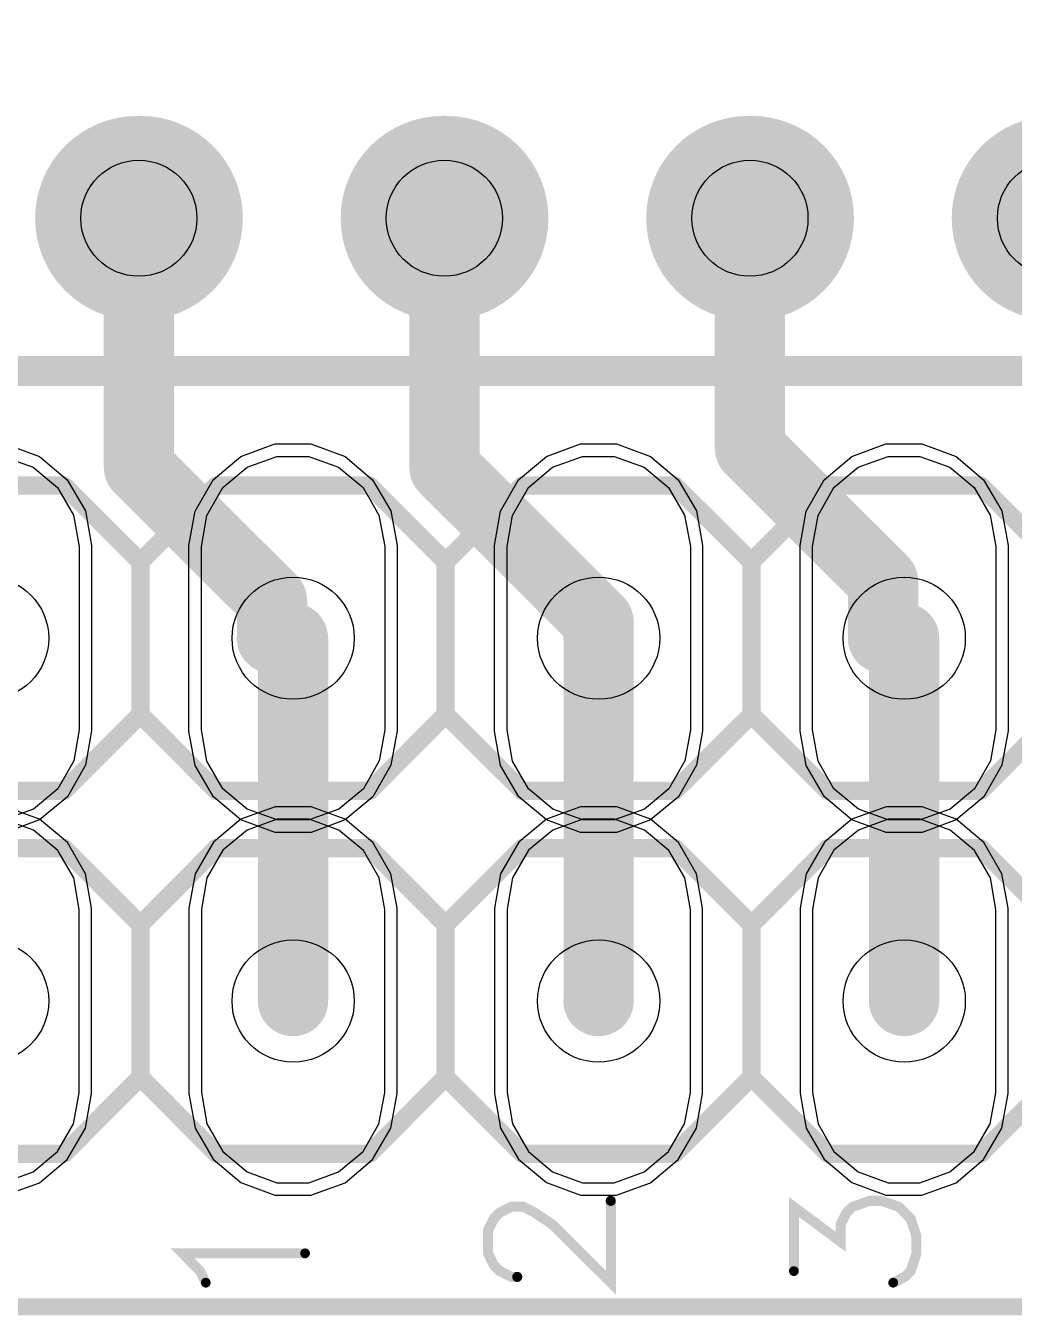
# Model space of a CAD drawing. Extents: x -0.29 to 2.65, y -0.09 to 2.49.
# Drawn here: x 1.6632 to 1.9867, y -0.0028 to 0.4194 of the extents above; entities that cross this region are included whole.
import ezdxf

# ---------------------------------------------------------------- set-up
doc = ezdxf.new("R2010")
doc.units = 0
for name, color, linetype in [('Board_Outline', 13, 'CONTINUOUS'), ('Bottom', 6, 'CONTINUOUS'), ('Bottom_Mask', 10, 'CONTINUOUS'), ('Bottom_Silk', 11, 'CONTINUOUS'), ('Drill_Bottom', 8, 'CONTINUOUS'), ('Drill_Top', 7, 'CONTINUOUS'), ('Top', 5, 'CONTINUOUS'), ('Top_Mask', 3, 'CONTINUOUS'), ('Top_Silk', 2, 'CONTINUOUS')]:
    doc.layers.add(name, color=color, linetype=linetype)

msp = doc.modelspace()

# ---------------------------------------------------------------- linework, layer by layer
at = {"layer": 'Board_Outline', "linetype": 'CONTINUOUS', "const_width": 0.0055}
msp.add_lwpolyline([(0.1, 2.1), (0, 2), (0, 0.1), (0.1125, 0), (2.25, 0), (2.25, 0.1063), (2.35, 0.1938), (2.35, 1.4937), (2.25, 1.6), (2.25, 2.05), (2.2, 2.1062), (0.1, 2.1)], dxfattribs=at)
at = {"layer": 'Bottom', "linetype": 'CONTINUOUS'}
for points, const_width in [([(1.7145, 0.3564, 1), (1.685, 0.3564, 1), (1.7145, 0.3564, 1)], 0.0295), ([(1.7155, 0.3564, 1), (1.686, 0.3564, 1), (1.7155, 0.3564, 1)], 0.0295), ([(1.8145, 0.3564, 1), (1.785, 0.3564, 1), (1.8145, 0.3564, 1)], 0.0295), ([(1.8155, 0.3564, 1), (1.786, 0.3564, 1), (1.8155, 0.3564, 1)], 0.0295), ([(1.9145, 0.3564, 1), (1.885, 0.3564, 1), (1.9145, 0.3564, 1)], 0.0295), ([(1.9155, 0.3564, 1), (1.886, 0.3564, 1), (1.9155, 0.3564, 1)], 0.0295), ([(2.0145, 0.3564, 1), (1.985, 0.3564, 1), (2.0145, 0.3564, 1)], 0.0295), ([(2.0155, 0.3564, 1), (1.986, 0.3564, 1), (2.0155, 0.3564, 1)], 0.0295), ([(1.6945, 0.3564, 1), (1.706, 0.3564, 1), (1.6945, 0.3564, 1)], 0.0115), ([(1.7945, 0.3564, 1), (1.806, 0.3564, 1), (1.7945, 0.3564, 1)], 0.0115), ([(1.8945, 0.3564, 1), (1.906, 0.3564, 1), (1.8945, 0.3564, 1)], 0.0115), ([(1.8945, 0.281, 1), (1.906, 0.281, 1), (1.8945, 0.281, 1)], 0.0115), ([(1.8945, 0.281, 1), (1.906, 0.281, 1), (1.8945, 0.281, 1)], 0.0115), ([(1.6945, 0.2748, 1), (1.706, 0.2748, 1), (1.6945, 0.2748, 1)], 0.0115), ([(1.6945, 0.2748, 1), (1.706, 0.2748, 1), (1.6945, 0.2748, 1)], 0.0115), ([(1.7945, 0.2747, 1), (1.806, 0.2747, 1), (1.7945, 0.2747, 1)], 0.0115), ([(1.7945, 0.2747, 1), (1.806, 0.2747, 1), (1.7945, 0.2747, 1)], 0.0115), ([(1.938, 0.2375, 1), (1.9495, 0.2375, 1), (1.938, 0.2375, 1)], 0.0115), ([(1.938, 0.2375, 1), (1.9495, 0.2375, 1), (1.938, 0.2375, 1)], 0.0115), ([(1.738, 0.2313, 1), (1.7495, 0.2313, 1), (1.738, 0.2313, 1)], 0.0115), ([(1.738, 0.2313, 1), (1.7495, 0.2313, 1), (1.738, 0.2313, 1)], 0.0115), ([(1.8449, 0.2243, 1), (1.8564, 0.2243, 1), (1.8449, 0.2243, 1)], 0.0115), ([(1.8449, 0.2243, 1), (1.8564, 0.2243, 1), (1.8449, 0.2243, 1)], 0.0115), ([(1.738, 0.2189, 1), (1.7495, 0.2189, 1), (1.738, 0.2189, 1)], 0.0115), ([(1.738, 0.2189, 1), (1.7495, 0.2189, 1), (1.738, 0.2189, 1)], 0.0115), ([(1.7449, 0.2189, 1), (1.7564, 0.2189, 1), (1.7449, 0.2189, 1)], 0.0115), ([(1.7449, 0.2189, 1), (1.7564, 0.2189, 1), (1.7449, 0.2189, 1)], 0.0115), ([(1.8449, 0.2189, 1), (1.8564, 0.2189, 1), (1.8449, 0.2189, 1)], 0.0115), ([(1.8449, 0.2189, 1), (1.8564, 0.2189, 1), (1.8449, 0.2189, 1)], 0.0115), ([(1.938, 0.2189, 1), (1.9495, 0.2189, 1), (1.938, 0.2189, 1)], 0.0115), ([(1.938, 0.2189, 1), (1.9495, 0.2189, 1), (1.938, 0.2189, 1)], 0.0115), ([(1.9449, 0.2189, 1), (1.9564, 0.2189, 1), (1.9449, 0.2189, 1)], 0.0115), ([(1.9449, 0.2189, 1), (1.9564, 0.2189, 1), (1.9449, 0.2189, 1)], 0.0115), ([(1.7449, 0.1001, 1), (1.7564, 0.1001, 1), (1.7449, 0.1001, 1)], 0.0115), ([(1.8449, 0.1001, 1), (1.8564, 0.1001, 1), (1.8449, 0.1001, 1)], 0.0115), ([(1.9449, 0.1001, 1), (1.9564, 0.1001, 1), (1.9449, 0.1001, 1)], 0.0115)]:
    msp.add_lwpolyline(points, format="xyb", dxfattribs=dict(at, const_width=const_width))
at = {"layer": 'Bottom', "linetype": 'CONTINUOUS', "const_width": 0.023}
for points in [[(1.7002, 0.3564), (1.7002, 0.2748)], [(1.8002, 0.3564), (1.8002, 0.2747)], [(1.9002, 0.3564), (1.9002, 0.281)], [(1.9002, 0.281), (1.9438, 0.2375)], [(1.7002, 0.2748), (1.7438, 0.2313)], [(1.8002, 0.2747), (1.8507, 0.2243)], [(1.9438, 0.2375), (1.9438, 0.2189)], [(1.7438, 0.2313), (1.7438, 0.2189)], [(1.8507, 0.2243), (1.8507, 0.2189)], [(1.7438, 0.2189), (1.7507, 0.2189)], [(1.7507, 0.1001), (1.7507, 0.2189)], [(1.8507, 0.1001), (1.8507, 0.2189)], [(1.9438, 0.2189), (1.9507, 0.2189)], [(1.9507, 0.1001), (1.9507, 0.2189)]]:
    msp.add_lwpolyline(points, dxfattribs=at)
at = {"layer": 'Bottom', "linetype": 'CONTINUOUS'}
for points in [[(1.6207, 0.2489), (1.6225, 0.2591), (1.6277, 0.2682), (1.6356, 0.2749), (1.6454, 0.2784), (1.6558, 0.2784), (1.6656, 0.2749), (1.6736, 0.2682), (1.6788, 0.2592), (1.6807, 0.2489), (1.6807, 0.1889), (1.6789, 0.1787), (1.6737, 0.1696), (1.6657, 0.1629), (1.6559, 0.1594), (1.6455, 0.1594), (1.6357, 0.1629), (1.6277, 0.1696), (1.6225, 0.1786), (1.6207, 0.1889), (1.6207, 0.2489)], [(1.7207, 0.2489), (1.7225, 0.2591), (1.7277, 0.2682), (1.7356, 0.2749), (1.7454, 0.2784), (1.7558, 0.2784), (1.7656, 0.2749), (1.7736, 0.2682), (1.7788, 0.2592), (1.7807, 0.2489), (1.7807, 0.1889), (1.7789, 0.1787), (1.7737, 0.1696), (1.7657, 0.1629), (1.7559, 0.1594), (1.7455, 0.1594), (1.7357, 0.1629), (1.7277, 0.1696), (1.7225, 0.1786), (1.7207, 0.1889), (1.7207, 0.2489)], [(1.8207, 0.2489), (1.8225, 0.2591), (1.8277, 0.2682), (1.8356, 0.2749), (1.8454, 0.2784), (1.8558, 0.2784), (1.8656, 0.2749), (1.8736, 0.2682), (1.8788, 0.2592), (1.8807, 0.2489), (1.8807, 0.1889), (1.8789, 0.1787), (1.8737, 0.1696), (1.8657, 0.1629), (1.8559, 0.1594), (1.8455, 0.1594), (1.8357, 0.1629), (1.8277, 0.1696), (1.8225, 0.1786), (1.8207, 0.1889), (1.8207, 0.2489)], [(1.9207, 0.2489), (1.9225, 0.2591), (1.9277, 0.2682), (1.9356, 0.2749), (1.9454, 0.2784), (1.9558, 0.2784), (1.9656, 0.2749), (1.9736, 0.2682), (1.9788, 0.2592), (1.9807, 0.2489), (1.9807, 0.1889), (1.9789, 0.1787), (1.9737, 0.1696), (1.9657, 0.1629), (1.9559, 0.1594), (1.9455, 0.1594), (1.9357, 0.1629), (1.9277, 0.1696), (1.9225, 0.1786), (1.9207, 0.1889), (1.9207, 0.2489)], [(1.6807, 0.1301), (1.6789, 0.1404), (1.6737, 0.1494), (1.6657, 0.1561), (1.6559, 0.1597), (1.6455, 0.1597), (1.6357, 0.1561), (1.6277, 0.1495), (1.6225, 0.1404), (1.6207, 0.1302), (1.6207, 0.0702), (1.6225, 0.0599), (1.6277, 0.0509), (1.6356, 0.0442), (1.6454, 0.0406), (1.6558, 0.0406), (1.6656, 0.0442), (1.6736, 0.0508), (1.6788, 0.0599), (1.6807, 0.0701), (1.6807, 0.1301)], [(1.7807, 0.1301), (1.7789, 0.1404), (1.7737, 0.1494), (1.7657, 0.1561), (1.7559, 0.1597), (1.7455, 0.1597), (1.7357, 0.1561), (1.7277, 0.1495), (1.7225, 0.1404), (1.7207, 0.1302), (1.7207, 0.0702), (1.7225, 0.0599), (1.7277, 0.0509), (1.7356, 0.0442), (1.7454, 0.0406), (1.7558, 0.0406), (1.7656, 0.0442), (1.7736, 0.0508), (1.7788, 0.0599), (1.7807, 0.0701), (1.7807, 0.1301)], [(1.8807, 0.1301), (1.8789, 0.1404), (1.8737, 0.1494), (1.8657, 0.1561), (1.8559, 0.1597), (1.8455, 0.1597), (1.8357, 0.1561), (1.8277, 0.1495), (1.8225, 0.1404), (1.8207, 0.1302), (1.8207, 0.0702), (1.8225, 0.0599), (1.8277, 0.0509), (1.8356, 0.0442), (1.8454, 0.0406), (1.8558, 0.0406), (1.8656, 0.0442), (1.8736, 0.0508), (1.8788, 0.0599), (1.8807, 0.0701), (1.8807, 0.1301)], [(1.9807, 0.1301), (1.9789, 0.1404), (1.9737, 0.1494), (1.9657, 0.1561), (1.9559, 0.1597), (1.9455, 0.1597), (1.9357, 0.1561), (1.9277, 0.1495), (1.9225, 0.1404), (1.9207, 0.1302), (1.9207, 0.0702), (1.9225, 0.0599), (1.9277, 0.0509), (1.9356, 0.0442), (1.9454, 0.0406), (1.9558, 0.0406), (1.9656, 0.0442), (1.9736, 0.0508), (1.9788, 0.0599), (1.9807, 0.0701), (1.9807, 0.1301)]]:
    msp.add_lwpolyline(points, dxfattribs=at)
at = {"layer": 'Bottom'}
for points in [[(1.6998, 0.386), (1.7007, 0.386), (1.6998, 0.3269), (1.7007, 0.3269)], [(1.7998, 0.386), (1.8007, 0.386), (1.7998, 0.3269), (1.8007, 0.3269)], [(1.8998, 0.386), (1.9007, 0.386), (1.8998, 0.3269), (1.9007, 0.3269)]]:
    msp.add_solid(points, dxfattribs=at)
at = {"layer": 'Bottom_Mask', "linetype": 'CONTINUOUS', "const_width": 0.0335}
for points in [[(1.7165, 0.3564, 1), (1.683, 0.3564, 1), (1.7165, 0.3564, 1)], [(1.684, 0.3564, 1), (1.7175, 0.3564, 1), (1.684, 0.3564, 1)], [(1.8165, 0.3564, 1), (1.783, 0.3564, 1), (1.8165, 0.3564, 1)], [(1.784, 0.3564, 1), (1.8175, 0.3564, 1), (1.784, 0.3564, 1)], [(1.9165, 0.3564, 1), (1.883, 0.3564, 1), (1.9165, 0.3564, 1)], [(1.884, 0.3564, 1), (1.9175, 0.3564, 1), (1.884, 0.3564, 1)], [(2.0165, 0.3564, 1), (1.983, 0.3564, 1), (2.0165, 0.3564, 1)], [(1.984, 0.3564, 1), (2.0175, 0.3564, 1), (1.984, 0.3564, 1)]]:
    msp.add_lwpolyline(points, format="xyb", dxfattribs=at)
at = {"layer": 'Bottom_Mask', "linetype": 'CONTINUOUS'}
for points in [[(1.6166, 0.2492), (1.6186, 0.2605), (1.6245, 0.2708), (1.6336, 0.2784), (1.6447, 0.2825), (1.6565, 0.2825), (1.6677, 0.2784), (1.6767, 0.2708), (1.6827, 0.2606), (1.6847, 0.2493), (1.6847, 0.1886), (1.6827, 0.1773), (1.6768, 0.167), (1.6677, 0.1594), (1.6566, 0.1553), (1.6448, 0.1553), (1.6336, 0.1594), (1.6246, 0.167), (1.6186, 0.1772), (1.6166, 0.1885), (1.6166, 0.2492)], [(1.7166, 0.2492), (1.7186, 0.2605), (1.7245, 0.2708), (1.7336, 0.2784), (1.7447, 0.2825), (1.7565, 0.2825), (1.7677, 0.2784), (1.7767, 0.2708), (1.7827, 0.2606), (1.7847, 0.2493), (1.7847, 0.1886), (1.7827, 0.1773), (1.7768, 0.167), (1.7677, 0.1594), (1.7566, 0.1553), (1.7448, 0.1553), (1.7336, 0.1594), (1.7246, 0.167), (1.7186, 0.1772), (1.7166, 0.1885), (1.7166, 0.2492)], [(1.8166, 0.2492), (1.8186, 0.2605), (1.8245, 0.2708), (1.8336, 0.2784), (1.8447, 0.2825), (1.8565, 0.2825), (1.8677, 0.2784), (1.8767, 0.2708), (1.8827, 0.2606), (1.8847, 0.2493), (1.8847, 0.1886), (1.8827, 0.1773), (1.8768, 0.167), (1.8677, 0.1594), (1.8566, 0.1553), (1.8448, 0.1553), (1.8336, 0.1594), (1.8246, 0.167), (1.8186, 0.1772), (1.8166, 0.1885), (1.8166, 0.2492)], [(1.9166, 0.2492), (1.9186, 0.2605), (1.9245, 0.2708), (1.9336, 0.2784), (1.9447, 0.2825), (1.9565, 0.2825), (1.9677, 0.2784), (1.9767, 0.2708), (1.9827, 0.2606), (1.9847, 0.2493), (1.9847, 0.1886), (1.9827, 0.1773), (1.9768, 0.167), (1.9677, 0.1594), (1.9566, 0.1553), (1.9448, 0.1553), (1.9336, 0.1594), (1.9246, 0.167), (1.9186, 0.1772), (1.9166, 0.1885), (1.9166, 0.2492)], [(1.6847, 0.1305), (1.6827, 0.1418), (1.6768, 0.152), (1.6677, 0.1596), (1.6566, 0.1637), (1.6448, 0.1637), (1.6336, 0.1597), (1.6246, 0.1521), (1.6186, 0.1418), (1.6166, 0.1305), (1.6166, 0.0698), (1.6186, 0.0585), (1.6245, 0.0483), (1.6336, 0.0407), (1.6447, 0.0366), (1.6565, 0.0366), (1.6677, 0.0406), (1.6767, 0.0482), (1.6827, 0.0585), (1.6847, 0.0698), (1.6847, 0.1305)], [(1.7847, 0.1305), (1.7827, 0.1418), (1.7768, 0.152), (1.7677, 0.1596), (1.7566, 0.1637), (1.7448, 0.1637), (1.7336, 0.1597), (1.7246, 0.1521), (1.7186, 0.1418), (1.7166, 0.1305), (1.7166, 0.0698), (1.7186, 0.0585), (1.7245, 0.0483), (1.7336, 0.0407), (1.7447, 0.0366), (1.7565, 0.0366), (1.7677, 0.0406), (1.7767, 0.0482), (1.7827, 0.0585), (1.7847, 0.0698), (1.7847, 0.1305)], [(1.8847, 0.1305), (1.8827, 0.1418), (1.8768, 0.152), (1.8677, 0.1596), (1.8566, 0.1637), (1.8448, 0.1637), (1.8336, 0.1597), (1.8246, 0.1521), (1.8186, 0.1418), (1.8166, 0.1305), (1.8166, 0.0698), (1.8186, 0.0585), (1.8245, 0.0483), (1.8336, 0.0407), (1.8447, 0.0366), (1.8565, 0.0366), (1.8677, 0.0406), (1.8767, 0.0482), (1.8827, 0.0585), (1.8847, 0.0698), (1.8847, 0.1305)], [(1.9847, 0.1305), (1.9827, 0.1418), (1.9768, 0.152), (1.9677, 0.1596), (1.9566, 0.1637), (1.9448, 0.1637), (1.9336, 0.1597), (1.9246, 0.1521), (1.9186, 0.1418), (1.9166, 0.1305), (1.9166, 0.0698), (1.9186, 0.0585), (1.9245, 0.0483), (1.9336, 0.0407), (1.9447, 0.0366), (1.9565, 0.0366), (1.9677, 0.0406), (1.9767, 0.0482), (1.9827, 0.0585), (1.9847, 0.0698), (1.9847, 0.1305)]]:
    msp.add_lwpolyline(points, dxfattribs=at)
at = {"layer": 'Bottom_Mask'}
for points in [[(1.6998, 0.39), (1.7007, 0.39), (1.6998, 0.3229), (1.7007, 0.3229)], [(1.7998, 0.39), (1.8007, 0.39), (1.7998, 0.3229), (1.8007, 0.3229)], [(1.8998, 0.39), (1.9007, 0.39), (1.8998, 0.3229), (1.9007, 0.3229)]]:
    msp.add_solid(points, dxfattribs=at)
at = {"layer": 'Bottom_Silk', "linetype": 'CONTINUOUS', "const_width": 0.006}
for points in [[(1.6757, 0.1502), (1.6257, 0.1502)], [(1.6757, 0.1502), (1.7007, 0.1251)], [(1.7256, 0.1502), (1.7007, 0.1251)], [(1.7757, 0.1502), (1.7256, 0.1502)], [(1.8006, 0.1251), (1.7757, 0.1502)], [(1.8257, 0.1502), (1.8006, 0.1251)], [(1.8756, 0.1502), (1.8257, 0.1502)], [(1.8756, 0.1502), (1.9007, 0.1251)], [(1.9257, 0.1502), (1.9007, 0.1251)], [(1.9757, 0.1502), (1.9257, 0.1502)], [(2.0007, 0.1251), (1.9757, 0.1502)], [(1.7007, 0.1251), (1.7007, 0.0752)], [(1.8006, 0.1251), (1.8006, 0.0752)], [(1.9007, 0.1251), (1.9007, 0.0752)], [(1.7007, 0.0752), (1.6757, 0.0501)], [(1.7007, 0.0752), (1.7256, 0.0501)], [(1.7757, 0.0501), (1.8006, 0.0752)], [(1.8006, 0.0752), (1.8257, 0.0501)], [(1.9007, 0.0752), (1.8756, 0.0501)], [(1.9007, 0.0752), (1.9257, 0.0501)], [(1.9757, 0.0501), (2.0007, 0.0752)], [(1.6257, 0.0501), (1.6757, 0.0501)], [(1.7256, 0.0501), (1.7757, 0.0501)], [(1.8257, 0.0501), (1.8756, 0.0501)], [(1.9257, 0.0501), (1.9757, 0.0501)]]:
    msp.add_lwpolyline(points, dxfattribs=at)
at = {"layer": 'Bottom_Silk', "linetype": 'CONTINUOUS', "const_width": 0.003}
for points in [[(1.6742, 0.1502, 1), (1.6772, 0.1502, 1), (1.6742, 0.1502, 1)], [(1.6742, 0.1502, 1), (1.6772, 0.1502, 1), (1.6742, 0.1502, 1)], [(1.7241, 0.1502, 1), (1.7271, 0.1502, 1), (1.7241, 0.1502, 1)], [(1.7241, 0.1502, 1), (1.7271, 0.1502, 1), (1.7241, 0.1502, 1)], [(1.7742, 0.1502, 1), (1.7772, 0.1502, 1), (1.7742, 0.1502, 1)], [(1.7742, 0.1502, 1), (1.7772, 0.1502, 1), (1.7742, 0.1502, 1)], [(1.8242, 0.1502, 1), (1.8272, 0.1502, 1), (1.8242, 0.1502, 1)], [(1.8242, 0.1502, 1), (1.8272, 0.1502, 1), (1.8242, 0.1502, 1)], [(1.8741, 0.1502, 1), (1.8771, 0.1502, 1), (1.8741, 0.1502, 1)], [(1.8741, 0.1502, 1), (1.8771, 0.1502, 1), (1.8741, 0.1502, 1)], [(1.9242, 0.1502, 1), (1.9272, 0.1502, 1), (1.9242, 0.1502, 1)], [(1.9242, 0.1502, 1), (1.9272, 0.1502, 1), (1.9242, 0.1502, 1)], [(1.9742, 0.1502, 1), (1.9772, 0.1502, 1), (1.9742, 0.1502, 1)], [(1.9742, 0.1502, 1), (1.9772, 0.1502, 1), (1.9742, 0.1502, 1)], [(1.6992, 0.1251, 1), (1.7022, 0.1251, 1), (1.6992, 0.1251, 1)], [(1.6992, 0.1251, 1), (1.7022, 0.1251, 1), (1.6992, 0.1251, 1)], [(1.6992, 0.1251, 1), (1.7022, 0.1251, 1), (1.6992, 0.1251, 1)], [(1.7991, 0.1251, 1), (1.8021, 0.1251, 1), (1.7991, 0.1251, 1)], [(1.7991, 0.1251, 1), (1.8021, 0.1251, 1), (1.7991, 0.1251, 1)], [(1.7991, 0.1251, 1), (1.8021, 0.1251, 1), (1.7991, 0.1251, 1)], [(1.8992, 0.1251, 1), (1.9022, 0.1251, 1), (1.8992, 0.1251, 1)], [(1.8992, 0.1251, 1), (1.9022, 0.1251, 1), (1.8992, 0.1251, 1)], [(1.8992, 0.1251, 1), (1.9022, 0.1251, 1), (1.8992, 0.1251, 1)], [(1.6992, 0.0752, 1), (1.7022, 0.0752, 1), (1.6992, 0.0752, 1)], [(1.6992, 0.0752, 1), (1.7022, 0.0752, 1), (1.6992, 0.0752, 1)], [(1.6992, 0.0752, 1), (1.7022, 0.0752, 1), (1.6992, 0.0752, 1)], [(1.7991, 0.0752, 1), (1.8021, 0.0752, 1), (1.7991, 0.0752, 1)], [(1.7991, 0.0752, 1), (1.8021, 0.0752, 1), (1.7991, 0.0752, 1)], [(1.7991, 0.0752, 1), (1.8021, 0.0752, 1), (1.7991, 0.0752, 1)], [(1.8992, 0.0752, 1), (1.9022, 0.0752, 1), (1.8992, 0.0752, 1)], [(1.8992, 0.0752, 1), (1.9022, 0.0752, 1), (1.8992, 0.0752, 1)], [(1.8992, 0.0752, 1), (1.9022, 0.0752, 1), (1.8992, 0.0752, 1)], [(1.6742, 0.0501, 1), (1.6772, 0.0501, 1), (1.6742, 0.0501, 1)], [(1.6742, 0.0501, 1), (1.6772, 0.0501, 1), (1.6742, 0.0501, 1)], [(1.7241, 0.0501, 1), (1.7271, 0.0501, 1), (1.7241, 0.0501, 1)], [(1.7241, 0.0501, 1), (1.7271, 0.0501, 1), (1.7241, 0.0501, 1)], [(1.7742, 0.0501, 1), (1.7772, 0.0501, 1), (1.7742, 0.0501, 1)], [(1.7742, 0.0501, 1), (1.7772, 0.0501, 1), (1.7742, 0.0501, 1)], [(1.8242, 0.0501, 1), (1.8272, 0.0501, 1), (1.8242, 0.0501, 1)], [(1.8242, 0.0501, 1), (1.8272, 0.0501, 1), (1.8242, 0.0501, 1)], [(1.8741, 0.0501, 1), (1.8771, 0.0501, 1), (1.8741, 0.0501, 1)], [(1.8741, 0.0501, 1), (1.8771, 0.0501, 1), (1.8741, 0.0501, 1)], [(1.9242, 0.0501, 1), (1.9272, 0.0501, 1), (1.9242, 0.0501, 1)], [(1.9242, 0.0501, 1), (1.9272, 0.0501, 1), (1.9242, 0.0501, 1)], [(1.9742, 0.0501, 1), (1.9772, 0.0501, 1), (1.9742, 0.0501, 1)], [(1.9742, 0.0501, 1), (1.9772, 0.0501, 1), (1.9742, 0.0501, 1)]]:
    msp.add_lwpolyline(points, format="xyb", dxfattribs=at)
at = {"layer": 'Drill_Bottom'}
for centre, radius in [((1.7002, 0.3564), 0.019), ((1.8002, 0.3564), 0.019), ((1.9002, 0.3564), 0.019), ((2.0002, 0.3564), 0.019), ((1.6507, 0.2189), 0.02), ((1.7507, 0.2189), 0.02), ((1.8507, 0.2189), 0.02), ((1.9507, 0.2189), 0.02), ((1.6507, 0.1001), 0.02), ((1.7507, 0.1001), 0.02), ((1.8507, 0.1001), 0.02), ((1.9507, 0.1001), 0.02)]:
    msp.add_circle(centre, radius, dxfattribs=at)
at = {"layer": 'Drill_Top'}
for centre, radius in [((1.7002, 0.3564), 0.019), ((1.8002, 0.3564), 0.019), ((1.9002, 0.3564), 0.019), ((2.0002, 0.3564), 0.019), ((1.6507, 0.2189), 0.02), ((1.7507, 0.2189), 0.02), ((1.8507, 0.2189), 0.02), ((1.9507, 0.2189), 0.02), ((1.6507, 0.1001), 0.02), ((1.7507, 0.1001), 0.02), ((1.8507, 0.1001), 0.02), ((1.9507, 0.1001), 0.02)]:
    msp.add_circle(centre, radius, dxfattribs=at)
at = {"layer": 'Top', "linetype": 'CONTINUOUS', "const_width": 0.0295}
for points in [[(1.7145, 0.3564, 1), (1.685, 0.3564, 1), (1.7145, 0.3564, 1)], [(1.7155, 0.3564, 1), (1.686, 0.3564, 1), (1.7155, 0.3564, 1)], [(1.8145, 0.3564, 1), (1.785, 0.3564, 1), (1.8145, 0.3564, 1)], [(1.8155, 0.3564, 1), (1.786, 0.3564, 1), (1.8155, 0.3564, 1)], [(1.9145, 0.3564, 1), (1.885, 0.3564, 1), (1.9145, 0.3564, 1)], [(1.9155, 0.3564, 1), (1.886, 0.3564, 1), (1.9155, 0.3564, 1)], [(2.0145, 0.3564, 1), (1.985, 0.3564, 1), (2.0145, 0.3564, 1)], [(2.0155, 0.3564, 1), (1.986, 0.3564, 1), (2.0155, 0.3564, 1)]]:
    msp.add_lwpolyline(points, format="xyb", dxfattribs=at)
at = {"layer": 'Top', "linetype": 'CONTINUOUS'}
for points in [[(1.6207, 0.2489), (1.6225, 0.2591), (1.6277, 0.2682), (1.6356, 0.2749), (1.6454, 0.2784), (1.6558, 0.2784), (1.6656, 0.2749), (1.6736, 0.2682), (1.6788, 0.2592), (1.6807, 0.2489), (1.6807, 0.1889), (1.6789, 0.1787), (1.6737, 0.1696), (1.6657, 0.1629), (1.6559, 0.1594), (1.6455, 0.1594), (1.6357, 0.1629), (1.6277, 0.1696), (1.6225, 0.1786), (1.6207, 0.1889), (1.6207, 0.2489)], [(1.7207, 0.2489), (1.7225, 0.2591), (1.7277, 0.2682), (1.7356, 0.2749), (1.7454, 0.2784), (1.7558, 0.2784), (1.7656, 0.2749), (1.7736, 0.2682), (1.7788, 0.2592), (1.7807, 0.2489), (1.7807, 0.1889), (1.7789, 0.1787), (1.7737, 0.1696), (1.7657, 0.1629), (1.7559, 0.1594), (1.7455, 0.1594), (1.7357, 0.1629), (1.7277, 0.1696), (1.7225, 0.1786), (1.7207, 0.1889), (1.7207, 0.2489)], [(1.8207, 0.2489), (1.8225, 0.2591), (1.8277, 0.2682), (1.8356, 0.2749), (1.8454, 0.2784), (1.8558, 0.2784), (1.8656, 0.2749), (1.8736, 0.2682), (1.8788, 0.2592), (1.8807, 0.2489), (1.8807, 0.1889), (1.8789, 0.1787), (1.8737, 0.1696), (1.8657, 0.1629), (1.8559, 0.1594), (1.8455, 0.1594), (1.8357, 0.1629), (1.8277, 0.1696), (1.8225, 0.1786), (1.8207, 0.1889), (1.8207, 0.2489)], [(1.9207, 0.2489), (1.9225, 0.2591), (1.9277, 0.2682), (1.9356, 0.2749), (1.9454, 0.2784), (1.9558, 0.2784), (1.9656, 0.2749), (1.9736, 0.2682), (1.9788, 0.2592), (1.9807, 0.2489), (1.9807, 0.1889), (1.9789, 0.1787), (1.9737, 0.1696), (1.9657, 0.1629), (1.9559, 0.1594), (1.9455, 0.1594), (1.9357, 0.1629), (1.9277, 0.1696), (1.9225, 0.1786), (1.9207, 0.1889), (1.9207, 0.2489)], [(1.6807, 0.1301), (1.6789, 0.1404), (1.6737, 0.1494), (1.6657, 0.1561), (1.6559, 0.1597), (1.6455, 0.1597), (1.6357, 0.1561), (1.6277, 0.1495), (1.6225, 0.1404), (1.6207, 0.1302), (1.6207, 0.0702), (1.6225, 0.0599), (1.6277, 0.0509), (1.6356, 0.0442), (1.6454, 0.0406), (1.6558, 0.0406), (1.6656, 0.0442), (1.6736, 0.0508), (1.6788, 0.0599), (1.6807, 0.0701), (1.6807, 0.1301)], [(1.7807, 0.1301), (1.7789, 0.1404), (1.7737, 0.1494), (1.7657, 0.1561), (1.7559, 0.1597), (1.7455, 0.1597), (1.7357, 0.1561), (1.7277, 0.1495), (1.7225, 0.1404), (1.7207, 0.1302), (1.7207, 0.0702), (1.7225, 0.0599), (1.7277, 0.0509), (1.7356, 0.0442), (1.7454, 0.0406), (1.7558, 0.0406), (1.7656, 0.0442), (1.7736, 0.0508), (1.7788, 0.0599), (1.7807, 0.0701), (1.7807, 0.1301)], [(1.8807, 0.1301), (1.8789, 0.1404), (1.8737, 0.1494), (1.8657, 0.1561), (1.8559, 0.1597), (1.8455, 0.1597), (1.8357, 0.1561), (1.8277, 0.1495), (1.8225, 0.1404), (1.8207, 0.1302), (1.8207, 0.0702), (1.8225, 0.0599), (1.8277, 0.0509), (1.8356, 0.0442), (1.8454, 0.0406), (1.8558, 0.0406), (1.8656, 0.0442), (1.8736, 0.0508), (1.8788, 0.0599), (1.8807, 0.0701), (1.8807, 0.1301)], [(1.9807, 0.1301), (1.9789, 0.1404), (1.9737, 0.1494), (1.9657, 0.1561), (1.9559, 0.1597), (1.9455, 0.1597), (1.9357, 0.1561), (1.9277, 0.1495), (1.9225, 0.1404), (1.9207, 0.1302), (1.9207, 0.0702), (1.9225, 0.0599), (1.9277, 0.0509), (1.9356, 0.0442), (1.9454, 0.0406), (1.9558, 0.0406), (1.9656, 0.0442), (1.9736, 0.0508), (1.9788, 0.0599), (1.9807, 0.0701), (1.9807, 0.1301)]]:
    msp.add_lwpolyline(points, dxfattribs=at)
at = {"layer": 'Top'}
for points in [[(1.6998, 0.386), (1.7007, 0.386), (1.6998, 0.3269), (1.7007, 0.3269)], [(1.7998, 0.386), (1.8007, 0.386), (1.7998, 0.3269), (1.8007, 0.3269)], [(1.8998, 0.386), (1.9007, 0.386), (1.8998, 0.3269), (1.9007, 0.3269)]]:
    msp.add_solid(points, dxfattribs=at)
at = {"layer": 'Top_Mask', "linetype": 'CONTINUOUS', "const_width": 0.0335}
for points in [[(1.7165, 0.3564, 1), (1.683, 0.3564, 1), (1.7165, 0.3564, 1)], [(1.684, 0.3564, 1), (1.7175, 0.3564, 1), (1.684, 0.3564, 1)], [(1.8165, 0.3564, 1), (1.783, 0.3564, 1), (1.8165, 0.3564, 1)], [(1.784, 0.3564, 1), (1.8175, 0.3564, 1), (1.784, 0.3564, 1)], [(1.9165, 0.3564, 1), (1.883, 0.3564, 1), (1.9165, 0.3564, 1)], [(1.884, 0.3564, 1), (1.9175, 0.3564, 1), (1.884, 0.3564, 1)], [(2.0165, 0.3564, 1), (1.983, 0.3564, 1), (2.0165, 0.3564, 1)], [(1.984, 0.3564, 1), (2.0175, 0.3564, 1), (1.984, 0.3564, 1)]]:
    msp.add_lwpolyline(points, format="xyb", dxfattribs=at)
at = {"layer": 'Top_Mask', "linetype": 'CONTINUOUS'}
for points in [[(1.6166, 0.2492), (1.6186, 0.2605), (1.6245, 0.2708), (1.6336, 0.2784), (1.6447, 0.2825), (1.6565, 0.2825), (1.6677, 0.2784), (1.6767, 0.2708), (1.6827, 0.2606), (1.6847, 0.2493), (1.6847, 0.1886), (1.6827, 0.1773), (1.6768, 0.167), (1.6677, 0.1594), (1.6566, 0.1553), (1.6448, 0.1553), (1.6336, 0.1594), (1.6246, 0.167), (1.6186, 0.1772), (1.6166, 0.1885), (1.6166, 0.2492)], [(1.7166, 0.2492), (1.7186, 0.2605), (1.7245, 0.2708), (1.7336, 0.2784), (1.7447, 0.2825), (1.7565, 0.2825), (1.7677, 0.2784), (1.7767, 0.2708), (1.7827, 0.2606), (1.7847, 0.2493), (1.7847, 0.1886), (1.7827, 0.1773), (1.7768, 0.167), (1.7677, 0.1594), (1.7566, 0.1553), (1.7448, 0.1553), (1.7336, 0.1594), (1.7246, 0.167), (1.7186, 0.1772), (1.7166, 0.1885), (1.7166, 0.2492)], [(1.8166, 0.2492), (1.8186, 0.2605), (1.8245, 0.2708), (1.8336, 0.2784), (1.8447, 0.2825), (1.8565, 0.2825), (1.8677, 0.2784), (1.8767, 0.2708), (1.8827, 0.2606), (1.8847, 0.2493), (1.8847, 0.1886), (1.8827, 0.1773), (1.8768, 0.167), (1.8677, 0.1594), (1.8566, 0.1553), (1.8448, 0.1553), (1.8336, 0.1594), (1.8246, 0.167), (1.8186, 0.1772), (1.8166, 0.1885), (1.8166, 0.2492)], [(1.9166, 0.2492), (1.9186, 0.2605), (1.9245, 0.2708), (1.9336, 0.2784), (1.9447, 0.2825), (1.9565, 0.2825), (1.9677, 0.2784), (1.9767, 0.2708), (1.9827, 0.2606), (1.9847, 0.2493), (1.9847, 0.1886), (1.9827, 0.1773), (1.9768, 0.167), (1.9677, 0.1594), (1.9566, 0.1553), (1.9448, 0.1553), (1.9336, 0.1594), (1.9246, 0.167), (1.9186, 0.1772), (1.9166, 0.1885), (1.9166, 0.2492)], [(1.6847, 0.1305), (1.6827, 0.1418), (1.6768, 0.152), (1.6677, 0.1596), (1.6566, 0.1637), (1.6448, 0.1637), (1.6336, 0.1597), (1.6246, 0.1521), (1.6186, 0.1418), (1.6166, 0.1305), (1.6166, 0.0698), (1.6186, 0.0585), (1.6245, 0.0483), (1.6336, 0.0407), (1.6447, 0.0366), (1.6565, 0.0366), (1.6677, 0.0406), (1.6767, 0.0482), (1.6827, 0.0585), (1.6847, 0.0698), (1.6847, 0.1305)], [(1.7847, 0.1305), (1.7827, 0.1418), (1.7768, 0.152), (1.7677, 0.1596), (1.7566, 0.1637), (1.7448, 0.1637), (1.7336, 0.1597), (1.7246, 0.1521), (1.7186, 0.1418), (1.7166, 0.1305), (1.7166, 0.0698), (1.7186, 0.0585), (1.7245, 0.0483), (1.7336, 0.0407), (1.7447, 0.0366), (1.7565, 0.0366), (1.7677, 0.0406), (1.7767, 0.0482), (1.7827, 0.0585), (1.7847, 0.0698), (1.7847, 0.1305)], [(1.8847, 0.1305), (1.8827, 0.1418), (1.8768, 0.152), (1.8677, 0.1596), (1.8566, 0.1637), (1.8448, 0.1637), (1.8336, 0.1597), (1.8246, 0.1521), (1.8186, 0.1418), (1.8166, 0.1305), (1.8166, 0.0698), (1.8186, 0.0585), (1.8245, 0.0483), (1.8336, 0.0407), (1.8447, 0.0366), (1.8565, 0.0366), (1.8677, 0.0406), (1.8767, 0.0482), (1.8827, 0.0585), (1.8847, 0.0698), (1.8847, 0.1305)], [(1.9847, 0.1305), (1.9827, 0.1418), (1.9768, 0.152), (1.9677, 0.1596), (1.9566, 0.1637), (1.9448, 0.1637), (1.9336, 0.1597), (1.9246, 0.1521), (1.9186, 0.1418), (1.9166, 0.1305), (1.9166, 0.0698), (1.9186, 0.0585), (1.9245, 0.0483), (1.9336, 0.0407), (1.9447, 0.0366), (1.9565, 0.0366), (1.9677, 0.0406), (1.9767, 0.0482), (1.9827, 0.0585), (1.9847, 0.0698), (1.9847, 0.1305)]]:
    msp.add_lwpolyline(points, dxfattribs=at)
at = {"layer": 'Top_Mask'}
for points in [[(1.6998, 0.39), (1.7007, 0.39), (1.6998, 0.3229), (1.7007, 0.3229)], [(1.7998, 0.39), (1.8007, 0.39), (1.7998, 0.3229), (1.8007, 0.3229)], [(1.8998, 0.39), (1.9007, 0.39), (1.8998, 0.3229), (1.9007, 0.3229)]]:
    msp.add_solid(points, dxfattribs=at)
at = {"layer": 'Top_Silk', "linetype": 'CONTINUOUS'}
for points, const_width in [([(1.5502, 0.3064), (2.1502, 0.3064)], 0.0098), ([(1.6257, 0.2689), (1.6757, 0.2689)], 0.006), ([(1.6757, 0.2689), (1.7007, 0.2439)], 0.006), ([(1.7007, 0.2439), (1.7256, 0.2689)], 0.006), ([(1.7256, 0.2689), (1.7757, 0.2689)], 0.006), ([(1.7757, 0.2689), (1.8006, 0.2439)], 0.006), ([(1.8006, 0.2439), (1.8257, 0.2689)], 0.006), ([(1.8257, 0.2689), (1.8756, 0.2689)], 0.006), ([(1.8756, 0.2689), (1.9007, 0.2439)], 0.006), ([(1.9257, 0.2689), (1.9007, 0.2439)], 0.006), ([(1.9257, 0.2689), (1.9757, 0.2689)], 0.006), ([(1.9757, 0.2689), (2.0007, 0.2439)], 0.006), ([(1.7007, 0.2439), (1.7007, 0.1939)], 0.006), ([(1.8006, 0.2439), (1.8006, 0.1939)], 0.006), ([(1.9007, 0.2439), (1.9007, 0.1939)], 0.006), ([(1.7007, 0.1939), (1.6757, 0.1689)], 0.006), ([(1.7256, 0.1689), (1.7007, 0.1939)], 0.006), ([(1.8006, 0.1939), (1.7757, 0.1689)], 0.006), ([(1.8257, 0.1689), (1.8006, 0.1939)], 0.006), ([(1.9007, 0.1939), (1.8756, 0.1689)], 0.006), ([(1.9007, 0.1939), (1.9257, 0.1689)], 0.006), ([(2.0007, 0.1939), (1.9757, 0.1689)], 0.006), ([(1.6757, 0.1689), (1.6257, 0.1689)], 0.006), ([(1.7757, 0.1689), (1.7256, 0.1689)], 0.006), ([(1.8756, 0.1689), (1.8257, 0.1689)], 0.006), ([(1.9757, 0.1689), (1.9257, 0.1689)], 0.006), ([(1.8241, 0.0098), (1.8222, 0.0098), (1.8183, 0.0117), (1.8164, 0.0136), (1.8145, 0.0175), (1.8145, 0.0251), (1.8164, 0.0289), (1.8183, 0.0308), (1.8222, 0.0328), (1.826, 0.0328), (1.8298, 0.0308), (1.8355, 0.027), (1.8547, 0.0079), (1.8547, 0.0347)], 0.0033), ([(1.9146, 0.0117), (1.9146, 0.0327), (1.9299, 0.0213), (1.9299, 0.027), (1.9318, 0.0308), (1.9337, 0.0327), (1.9394, 0.0347), (1.9432, 0.0347), (1.949, 0.0327), (1.9528, 0.0289), (1.9547, 0.0232), (1.9547, 0.0174), (1.9528, 0.0117), (1.9509, 0.0098), (1.9471, 0.0079)], 0.0033), ([(1.7221, 0.0079), (1.7202, 0.0117), (1.7145, 0.0175), (1.7546, 0.0175)], 0.0033)]:
    msp.add_lwpolyline(points, dxfattribs=dict(at, const_width=const_width))
for points, const_width in [([(1.6742, 0.2689, 1), (1.6772, 0.2689, 1), (1.6742, 0.2689, 1)], 0.003), ([(1.6742, 0.2689, 1), (1.6772, 0.2689, 1), (1.6742, 0.2689, 1)], 0.003), ([(1.7241, 0.2689, 1), (1.7271, 0.2689, 1), (1.7241, 0.2689, 1)], 0.003), ([(1.7241, 0.2689, 1), (1.7271, 0.2689, 1), (1.7241, 0.2689, 1)], 0.003), ([(1.7742, 0.2689, 1), (1.7772, 0.2689, 1), (1.7742, 0.2689, 1)], 0.003), ([(1.7742, 0.2689, 1), (1.7772, 0.2689, 1), (1.7742, 0.2689, 1)], 0.003), ([(1.8242, 0.2689, 1), (1.8272, 0.2689, 1), (1.8242, 0.2689, 1)], 0.003), ([(1.8242, 0.2689, 1), (1.8272, 0.2689, 1), (1.8242, 0.2689, 1)], 0.003), ([(1.8741, 0.2689, 1), (1.8771, 0.2689, 1), (1.8741, 0.2689, 1)], 0.003), ([(1.8741, 0.2689, 1), (1.8771, 0.2689, 1), (1.8741, 0.2689, 1)], 0.003), ([(1.9242, 0.2689, 1), (1.9272, 0.2689, 1), (1.9242, 0.2689, 1)], 0.003), ([(1.9242, 0.2689, 1), (1.9272, 0.2689, 1), (1.9242, 0.2689, 1)], 0.003), ([(1.9742, 0.2689, 1), (1.9772, 0.2689, 1), (1.9742, 0.2689, 1)], 0.003), ([(1.9742, 0.2689, 1), (1.9772, 0.2689, 1), (1.9742, 0.2689, 1)], 0.003), ([(1.6992, 0.2439, 1), (1.7022, 0.2439, 1), (1.6992, 0.2439, 1)], 0.003), ([(1.6992, 0.2439, 1), (1.7022, 0.2439, 1), (1.6992, 0.2439, 1)], 0.003), ([(1.6992, 0.2439, 1), (1.7022, 0.2439, 1), (1.6992, 0.2439, 1)], 0.003), ([(1.7991, 0.2439, 1), (1.8021, 0.2439, 1), (1.7991, 0.2439, 1)], 0.003), ([(1.7991, 0.2439, 1), (1.8021, 0.2439, 1), (1.7991, 0.2439, 1)], 0.003), ([(1.7991, 0.2439, 1), (1.8021, 0.2439, 1), (1.7991, 0.2439, 1)], 0.003), ([(1.8992, 0.2439, 1), (1.9022, 0.2439, 1), (1.8992, 0.2439, 1)], 0.003), ([(1.8992, 0.2439, 1), (1.9022, 0.2439, 1), (1.8992, 0.2439, 1)], 0.003), ([(1.8992, 0.2439, 1), (1.9022, 0.2439, 1), (1.8992, 0.2439, 1)], 0.003), ([(1.6992, 0.1939, 1), (1.7022, 0.1939, 1), (1.6992, 0.1939, 1)], 0.003), ([(1.6992, 0.1939, 1), (1.7022, 0.1939, 1), (1.6992, 0.1939, 1)], 0.003), ([(1.6992, 0.1939, 1), (1.7022, 0.1939, 1), (1.6992, 0.1939, 1)], 0.003), ([(1.7991, 0.1939, 1), (1.8021, 0.1939, 1), (1.7991, 0.1939, 1)], 0.003), ([(1.7991, 0.1939, 1), (1.8021, 0.1939, 1), (1.7991, 0.1939, 1)], 0.003), ([(1.7991, 0.1939, 1), (1.8021, 0.1939, 1), (1.7991, 0.1939, 1)], 0.003), ([(1.8992, 0.1939, 1), (1.9022, 0.1939, 1), (1.8992, 0.1939, 1)], 0.003), ([(1.8992, 0.1939, 1), (1.9022, 0.1939, 1), (1.8992, 0.1939, 1)], 0.003), ([(1.8992, 0.1939, 1), (1.9022, 0.1939, 1), (1.8992, 0.1939, 1)], 0.003), ([(1.6742, 0.1689, 1), (1.6772, 0.1689, 1), (1.6742, 0.1689, 1)], 0.003), ([(1.6742, 0.1689, 1), (1.6772, 0.1689, 1), (1.6742, 0.1689, 1)], 0.003), ([(1.7241, 0.1689, 1), (1.7271, 0.1689, 1), (1.7241, 0.1689, 1)], 0.003), ([(1.7241, 0.1689, 1), (1.7271, 0.1689, 1), (1.7241, 0.1689, 1)], 0.003), ([(1.7742, 0.1689, 1), (1.7772, 0.1689, 1), (1.7742, 0.1689, 1)], 0.003), ([(1.7742, 0.1689, 1), (1.7772, 0.1689, 1), (1.7742, 0.1689, 1)], 0.003), ([(1.8242, 0.1689, 1), (1.8272, 0.1689, 1), (1.8242, 0.1689, 1)], 0.003), ([(1.8242, 0.1689, 1), (1.8272, 0.1689, 1), (1.8242, 0.1689, 1)], 0.003), ([(1.8741, 0.1689, 1), (1.8771, 0.1689, 1), (1.8741, 0.1689, 1)], 0.003), ([(1.8741, 0.1689, 1), (1.8771, 0.1689, 1), (1.8741, 0.1689, 1)], 0.003), ([(1.9242, 0.1689, 1), (1.9272, 0.1689, 1), (1.9242, 0.1689, 1)], 0.003), ([(1.9242, 0.1689, 1), (1.9272, 0.1689, 1), (1.9242, 0.1689, 1)], 0.003), ([(1.9742, 0.1689, 1), (1.9772, 0.1689, 1), (1.9742, 0.1689, 1)], 0.003), ([(1.9742, 0.1689, 1), (1.9772, 0.1689, 1), (1.9742, 0.1689, 1)], 0.003), ([(1.8538, 0.0347, 1), (1.8555, 0.0347, 1), (1.8538, 0.0347, 1)], 0.0016), ([(1.7538, 0.0175, 1), (1.7554, 0.0175, 1), (1.7538, 0.0175, 1)], 0.0016), ([(1.9138, 0.0117, 1), (1.9154, 0.0117, 1), (1.9138, 0.0117, 1)], 0.0016), ([(1.7213, 0.0079, 1), (1.7229, 0.0079, 1), (1.7213, 0.0079, 1)], 0.0016), ([(1.8232, 0.0098, 1), (1.8249, 0.0098, 1), (1.8232, 0.0098, 1)], 0.0016), ([(1.9463, 0.0079, 1), (1.9479, 0.0079, 1), (1.9463, 0.0079, 1)], 0.0016)]:
    msp.add_lwpolyline(points, format="xyb", dxfattribs=dict(at, const_width=const_width))

doc.saveas('drawing.dxf')
